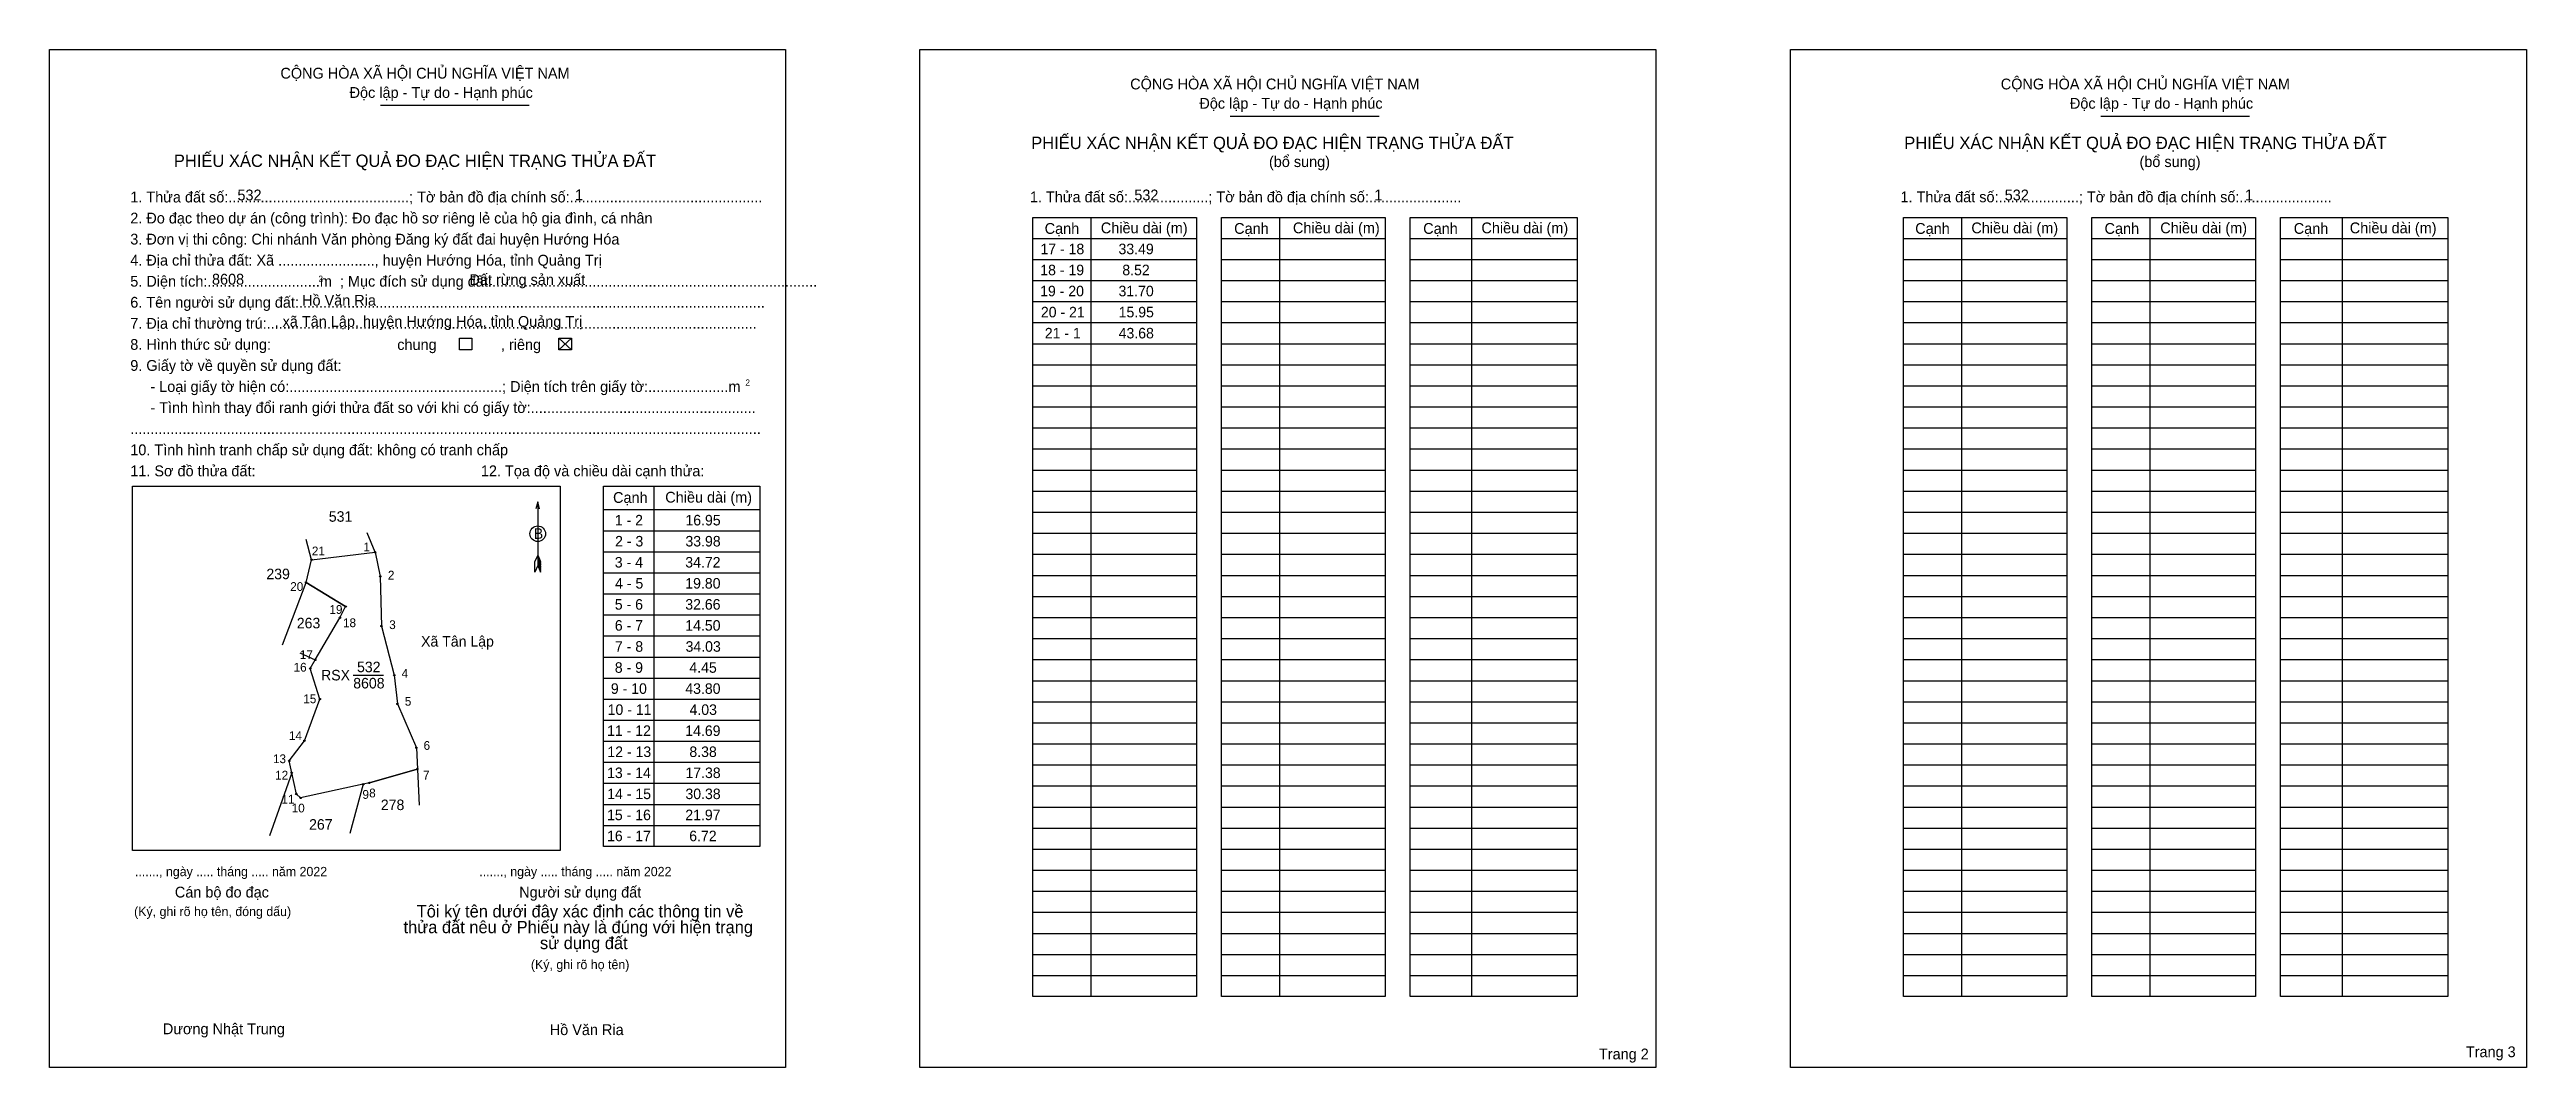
# Model space of a CAD drawing. Extents: x 544557 to 546251, y 1836492 to 1837188.
import ezdxf

# ---------------------------------------------------------------- set-up
doc = ezdxf.new("R2010")
doc.units = 0
for name, color, linetype in [('Level 1', 7, 'Continuous'), ('Level 10', 7, 'Continuous'), ('Level 11', 7, 'Continuous'), ('Level 13', 7, 'Continuous'), ('Level 2', 7, 'Continuous'), ('Level 25', 7, 'Continuous'), ('Level 27', 7, 'Continuous'), ('Level 36', 7, 'Continuous'), ('Level 48', 7, 'Continuous'), ('Level 50', 7, 'Continuous'), ('Level 52', 7, 'Continuous'), ('Level 55', 7, 'Continuous'), ('Level 6', 7, 'Continuous'), ('Level 9', 7, 'Continuous')]:
    doc.layers.add(name, color=color, linetype=linetype)

msp = doc.modelspace()

# ---------------------------------------------------------------- linework, layer by layer
at = {"layer": 'Level 1'}
for p, q in [((544556.9, 1837188), (544556.9, 1837188)), ((545152.2, 1837188), (545152.2, 1837188)), ((544783.2, 1837149.9), (544885, 1837149.9)), ((545364.4, 1837142.4), (545466.2, 1837142.4)), ((545959.8, 1837142.4), (546061.6, 1837142.4)), ((545269.1, 1837073.2), (545269.1, 1836540.3)), ((545398.1, 1837073.2), (545398.1, 1836540.3)), ((545529.4, 1837073.2), (545529.4, 1836540.3)), ((545864.5, 1837073.2), (545864.5, 1836540.3)), ((545993.4, 1837073.2), (545993.4, 1836540.3)), ((546124.8, 1837073.2), (546124.8, 1836540.3)), ((545229.5, 1837058.8), (545341.4, 1837058.8)), ((545358.5, 1837058.8), (545470.3, 1837058.8)), ((545487.4, 1837058.8), (545601.7, 1837058.8)), ((545824.9, 1837058.8), (545936.7, 1837058.8)), ((545953.8, 1837058.8), (546065.7, 1837058.8)), ((546082.8, 1837058.8), (546197.1, 1837058.8)), ((545229.5, 1837044.4), (545341.4, 1837044.4)), ((545358.5, 1837044.4), (545470.3, 1837044.4)), ((545487.4, 1837044.4), (545601.7, 1837044.4)), ((545824.9, 1837044.4), (545936.7, 1837044.4)), ((545953.8, 1837044.4), (546065.7, 1837044.4)), ((546082.8, 1837044.4), (546197.1, 1837044.4)), ((545229.5, 1837030), (545341.4, 1837030)), ((545358.5, 1837030), (545470.3, 1837030)), ((545487.4, 1837030), (545601.7, 1837030)), ((545824.9, 1837030), (545936.7, 1837030)), ((545953.8, 1837030), (546065.7, 1837030)), ((546082.8, 1837030), (546197.1, 1837030)), ((545229.5, 1837015.6), (545341.4, 1837015.6)), ((545358.5, 1837015.6), (545470.3, 1837015.6)), ((545487.4, 1837015.6), (545601.7, 1837015.6)), ((545824.9, 1837015.6), (545936.7, 1837015.6)), ((545953.8, 1837015.6), (546065.7, 1837015.6)), ((546082.8, 1837015.6), (546197.1, 1837015.6)), ((544905.2, 1836990.5), (544913.9, 1836982.5)), ((544905.2, 1836982.5), (544913.9, 1836990.5)), ((545229.5, 1837001.2), (545341.4, 1837001.2)), ((545358.5, 1837001.2), (545470.3, 1837001.2)), ((545487.4, 1837001.2), (545601.7, 1837001.2)), ((545824.9, 1837001.2), (545936.7, 1837001.2)), ((545953.8, 1837001.2), (546065.7, 1837001.2)), ((546082.8, 1837001.2), (546197.1, 1837001.2)), ((545229.5, 1836986.8), (545341.4, 1836986.8)), ((545229.5, 1836972.4), (545341.4, 1836972.4)), ((545358.5, 1836986.8), (545470.3, 1836986.8)), ((545358.5, 1836972.4), (545470.3, 1836972.4)), ((545487.4, 1836986.8), (545601.7, 1836986.8)), ((545487.4, 1836972.4), (545601.7, 1836972.4)), ((545824.9, 1836986.8), (545936.7, 1836986.8)), ((545824.9, 1836972.4), (545936.7, 1836972.4)), ((545953.8, 1836986.8), (546065.7, 1836986.8)), ((545953.8, 1836972.4), (546065.7, 1836972.4)), ((546082.8, 1836986.8), (546197.1, 1836986.8)), ((546082.8, 1836972.4), (546197.1, 1836972.4)), ((545229.5, 1836958), (545341.4, 1836958)), ((545358.5, 1836958), (545470.3, 1836958)), ((545487.4, 1836958), (545601.7, 1836958)), ((545824.9, 1836958), (545936.7, 1836958)), ((545953.8, 1836958), (546065.7, 1836958)), ((546082.8, 1836958), (546197.1, 1836958)), ((545229.5, 1836943.6), (545341.4, 1836943.6)), ((545358.5, 1836943.6), (545470.3, 1836943.6)), ((545487.4, 1836943.6), (545601.7, 1836943.6)), ((545824.9, 1836943.6), (545936.7, 1836943.6)), ((545953.8, 1836943.6), (546065.7, 1836943.6)), ((546082.8, 1836943.6), (546197.1, 1836943.6)), ((545229.5, 1836929.2), (545341.4, 1836929.2)), ((545358.5, 1836929.2), (545470.3, 1836929.2)), ((545487.4, 1836929.2), (545601.7, 1836929.2)), ((545824.9, 1836929.2), (545936.7, 1836929.2)), ((545953.8, 1836929.2), (546065.7, 1836929.2)), ((546082.8, 1836929.2), (546197.1, 1836929.2)), ((545229.5, 1836914.8), (545341.4, 1836914.8)), ((545358.5, 1836914.8), (545470.3, 1836914.8)), ((545487.4, 1836914.8), (545601.7, 1836914.8)), ((545824.9, 1836914.8), (545936.7, 1836914.8)), ((545953.8, 1836914.8), (546065.7, 1836914.8)), ((546082.8, 1836914.8), (546197.1, 1836914.8)), ((544613.6, 1836889.3), (544613.6, 1836889.3)), ((544970.3, 1836889.4), (544970.3, 1836642.9)), ((545229.5, 1836900.4), (545341.4, 1836900.4)), ((545358.5, 1836900.4), (545470.3, 1836900.4)), ((545487.4, 1836900.4), (545601.7, 1836900.4)), ((545824.9, 1836900.4), (545936.7, 1836900.4)), ((545953.8, 1836900.4), (546065.7, 1836900.4)), ((546082.8, 1836900.4), (546197.1, 1836900.4)), ((544890.8, 1836878.6), (544890.8, 1836835)), ((544935.8, 1836873.3), (545042.6, 1836873.3)), ((545229.5, 1836886), (545341.4, 1836886)), ((545229.5, 1836871.6), (545341.4, 1836871.6)), ((545358.5, 1836886), (545470.3, 1836886)), ((545358.5, 1836871.6), (545470.3, 1836871.6)), ((545487.4, 1836886), (545601.7, 1836886)), ((545487.4, 1836871.6), (545601.7, 1836871.6)), ((545824.9, 1836886), (545936.7, 1836886)), ((545824.9, 1836871.6), (545936.7, 1836871.6)), ((545953.8, 1836886), (546065.7, 1836886)), ((545953.8, 1836871.6), (546065.7, 1836871.6)), ((546082.8, 1836886), (546197.1, 1836886)), ((546082.8, 1836871.6), (546197.1, 1836871.6)), ((544935.8, 1836858.9), (545042.6, 1836858.9)), ((545229.5, 1836857.2), (545341.4, 1836857.2)), ((545358.5, 1836857.2), (545470.3, 1836857.2)), ((545487.4, 1836857.2), (545601.7, 1836857.2)), ((545824.9, 1836857.2), (545936.7, 1836857.2)), ((545953.8, 1836857.2), (546065.7, 1836857.2)), ((546082.8, 1836857.2), (546197.1, 1836857.2)), ((544888.8, 1836830.6), (544888.9, 1836837.8)), ((544890.8, 1836842.2), (544888.9, 1836837.8)), ((544890.8, 1836842.2), (544892.6, 1836837.8)), ((544890.8, 1836841.6), (544892.6, 1836837.1)), ((544890.8, 1836841), (544892.6, 1836836.5)), ((544890.8, 1836840.3), (544892.6, 1836835.8)), ((544890.8, 1836839.7), (544892.6, 1836835.2)), ((544890.8, 1836839.1), (544892.6, 1836834.5)), ((544890.8, 1836838.4), (544892.6, 1836833.9)), ((544890.8, 1836837.8), (544892.6, 1836833.2)), ((544890.8, 1836837.2), (544892.6, 1836832.6)), ((544890.8, 1836836.6), (544892.6, 1836832)), ((544890.8, 1836835.9), (544892.7, 1836831.3)), ((544892.7, 1836830.6), (544892.6, 1836837.8)), ((544935.8, 1836844.5), (545042.6, 1836844.5)), ((545229.5, 1836842.8), (545341.4, 1836842.8)), ((545358.5, 1836842.8), (545470.3, 1836842.8)), ((545487.4, 1836842.8), (545601.7, 1836842.8)), ((545824.9, 1836842.8), (545936.7, 1836842.8)), ((545953.8, 1836842.8), (546065.7, 1836842.8)), ((546082.8, 1836842.8), (546197.1, 1836842.8)), ((544890.8, 1836835), (544888.8, 1836830.6)), ((544890.8, 1836835), (544892.7, 1836830.6)), ((544935.8, 1836830.1), (545042.6, 1836830.1)), ((545229.5, 1836828.3), (545341.4, 1836828.3)), ((545358.5, 1836828.3), (545470.3, 1836828.3)), ((545487.4, 1836828.3), (545601.7, 1836828.3)), ((545824.9, 1836828.3), (545936.7, 1836828.3)), ((545953.8, 1836828.3), (546065.7, 1836828.3)), ((546082.8, 1836828.3), (546197.1, 1836828.3)), ((544935.8, 1836815.7), (545042.6, 1836815.7)), ((545229.5, 1836813.9), (545341.4, 1836813.9)), ((545358.5, 1836813.9), (545470.3, 1836813.9)), ((545487.4, 1836813.9), (545601.7, 1836813.9)), ((545824.9, 1836813.9), (545936.7, 1836813.9)), ((545953.8, 1836813.9), (546065.7, 1836813.9)), ((546082.8, 1836813.9), (546197.1, 1836813.9)), ((544935.8, 1836801.3), (545042.6, 1836801.3)), ((544935.8, 1836786.9), (545042.6, 1836786.9)), ((545229.5, 1836799.5), (545341.4, 1836799.5)), ((545229.5, 1836785.1), (545341.4, 1836785.1)), ((545358.5, 1836799.5), (545470.3, 1836799.5)), ((545358.5, 1836785.1), (545470.3, 1836785.1)), ((545487.4, 1836799.5), (545601.7, 1836799.5)), ((545487.4, 1836785.1), (545601.7, 1836785.1)), ((545824.9, 1836799.5), (545936.7, 1836799.5)), ((545824.9, 1836785.1), (545936.7, 1836785.1)), ((545953.8, 1836799.5), (546065.7, 1836799.5)), ((545953.8, 1836785.1), (546065.7, 1836785.1)), ((546082.8, 1836799.5), (546197.1, 1836799.5)), ((546082.8, 1836785.1), (546197.1, 1836785.1)), ((544935.8, 1836772.5), (545042.6, 1836772.5)), ((545229.5, 1836770.7), (545341.4, 1836770.7)), ((545358.5, 1836770.7), (545470.3, 1836770.7)), ((545487.4, 1836770.7), (545601.7, 1836770.7)), ((545824.9, 1836770.7), (545936.7, 1836770.7)), ((545953.8, 1836770.7), (546065.7, 1836770.7)), ((546082.8, 1836770.7), (546197.1, 1836770.7)), ((544935.8, 1836758.1), (545042.6, 1836758.1)), ((545229.5, 1836756.3), (545341.4, 1836756.3)), ((545358.5, 1836756.3), (545470.3, 1836756.3)), ((545487.4, 1836756.3), (545601.7, 1836756.3)), ((545824.9, 1836756.3), (545936.7, 1836756.3)), ((545953.8, 1836756.3), (546065.7, 1836756.3)), ((546082.8, 1836756.3), (546197.1, 1836756.3)), ((544935.8, 1836743.7), (545042.6, 1836743.7)), ((545229.5, 1836741.9), (545341.4, 1836741.9)), ((545358.5, 1836741.9), (545470.3, 1836741.9)), ((545487.4, 1836741.9), (545601.7, 1836741.9)), ((545824.9, 1836741.9), (545936.7, 1836741.9)), ((545953.8, 1836741.9), (546065.7, 1836741.9)), ((546082.8, 1836741.9), (546197.1, 1836741.9)), ((544935.8, 1836729.3), (545042.6, 1836729.3)), ((545229.5, 1836727.5), (545341.4, 1836727.5)), ((545358.5, 1836727.5), (545470.3, 1836727.5)), ((545487.4, 1836727.5), (545601.7, 1836727.5)), ((545824.9, 1836727.5), (545936.7, 1836727.5)), ((545953.8, 1836727.5), (546065.7, 1836727.5)), ((546082.8, 1836727.5), (546197.1, 1836727.5)), ((544935.8, 1836714.9), (545042.6, 1836714.9)), ((544935.8, 1836700.5), (545042.6, 1836700.5)), ((545229.5, 1836713.1), (545341.4, 1836713.1)), ((545358.5, 1836713.1), (545470.3, 1836713.1)), ((545487.4, 1836713.1), (545601.7, 1836713.1)), ((545824.9, 1836713.1), (545936.7, 1836713.1)), ((545953.8, 1836713.1), (546065.7, 1836713.1)), ((546082.8, 1836713.1), (546197.1, 1836713.1)), ((544935.8, 1836686.1), (545042.6, 1836686.1)), ((545229.5, 1836698.7), (545341.4, 1836698.7)), ((545229.5, 1836684.3), (545341.4, 1836684.3)), ((545358.5, 1836698.7), (545470.3, 1836698.7)), ((545358.5, 1836684.3), (545470.3, 1836684.3)), ((545487.4, 1836698.7), (545601.7, 1836698.7)), ((545487.4, 1836684.3), (545601.7, 1836684.3)), ((545824.9, 1836698.7), (545936.7, 1836698.7)), ((545824.9, 1836684.3), (545936.7, 1836684.3)), ((545953.8, 1836698.7), (546065.7, 1836698.7)), ((545953.8, 1836684.3), (546065.7, 1836684.3)), ((546082.8, 1836698.7), (546197.1, 1836698.7)), ((546082.8, 1836684.3), (546197.1, 1836684.3)), ((544935.8, 1836671.7), (545042.6, 1836671.7)), ((545229.5, 1836669.9), (545341.4, 1836669.9)), ((545358.5, 1836669.9), (545470.3, 1836669.9)), ((545487.4, 1836669.9), (545601.7, 1836669.9)), ((545824.9, 1836669.9), (545936.7, 1836669.9)), ((545953.8, 1836669.9), (546065.7, 1836669.9)), ((546082.8, 1836669.9), (546197.1, 1836669.9)), ((544935.8, 1836657.3), (545042.6, 1836657.3)), ((545229.5, 1836655.5), (545341.4, 1836655.5)), ((545358.5, 1836655.5), (545470.3, 1836655.5)), ((545487.4, 1836655.5), (545601.7, 1836655.5)), ((545824.9, 1836655.5), (545936.7, 1836655.5)), ((545953.8, 1836655.5), (546065.7, 1836655.5)), ((546082.8, 1836655.5), (546197.1, 1836655.5)), ((544906.2, 1836640.1), (544906.2, 1836640.1)), ((545229.5, 1836641.1), (545341.4, 1836641.1)), ((545358.5, 1836641.1), (545470.3, 1836641.1)), ((545487.4, 1836641.1), (545601.7, 1836641.1)), ((545824.9, 1836641.1), (545936.7, 1836641.1)), ((545953.8, 1836641.1), (546065.7, 1836641.1)), ((546082.8, 1836641.1), (546197.1, 1836641.1)), ((545229.5, 1836626.7), (545341.4, 1836626.7)), ((545358.5, 1836626.7), (545470.3, 1836626.7)), ((545487.4, 1836626.7), (545601.7, 1836626.7)), ((545824.9, 1836626.7), (545936.7, 1836626.7)), ((545953.8, 1836626.7), (546065.7, 1836626.7)), ((546082.8, 1836626.7), (546197.1, 1836626.7)), ((545229.5, 1836612.3), (545341.4, 1836612.3)), ((545358.5, 1836612.3), (545470.3, 1836612.3)), ((545487.4, 1836612.3), (545601.7, 1836612.3)), ((545824.9, 1836612.3), (545936.7, 1836612.3)), ((545953.8, 1836612.3), (546065.7, 1836612.3)), ((546082.8, 1836612.3), (546197.1, 1836612.3)), ((545229.5, 1836597.9), (545341.4, 1836597.9)), ((545229.5, 1836583.5), (545341.4, 1836583.5)), ((545358.5, 1836597.9), (545470.3, 1836597.9)), ((545358.5, 1836583.5), (545470.3, 1836583.5)), ((545487.4, 1836597.9), (545601.7, 1836597.9)), ((545487.4, 1836583.5), (545601.7, 1836583.5)), ((545824.9, 1836597.9), (545936.7, 1836597.9)), ((545824.9, 1836583.5), (545936.7, 1836583.5)), ((545953.8, 1836597.9), (546065.7, 1836597.9)), ((545953.8, 1836583.5), (546065.7, 1836583.5)), ((546082.8, 1836597.9), (546197.1, 1836597.9)), ((546082.8, 1836583.5), (546197.1, 1836583.5)), ((545229.5, 1836569.1), (545341.4, 1836569.1)), ((545358.5, 1836569.1), (545470.3, 1836569.1)), ((545487.4, 1836569.1), (545601.7, 1836569.1)), ((545824.9, 1836569.1), (545936.7, 1836569.1)), ((545953.8, 1836569.1), (546065.7, 1836569.1)), ((546082.8, 1836569.1), (546197.1, 1836569.1)), ((545229.5, 1836554.7), (545341.4, 1836554.7)), ((545358.5, 1836554.7), (545470.3, 1836554.7)), ((545487.4, 1836554.7), (545601.7, 1836554.7)), ((545824.9, 1836554.7), (545936.7, 1836554.7)), ((545953.8, 1836554.7), (546065.7, 1836554.7)), ((546082.8, 1836554.7), (546197.1, 1836554.7)), ((545060.3, 1836491.8), (545060.3, 1836491.8)), ((545655.6, 1836491.8), (545655.6, 1836491.8))]:
    msp.add_line(p, q, dxfattribs=at)
for points in [[(545229.5, 1837073.2), (545341.4, 1837073.2), (545341.4, 1836540.3), (545229.5, 1836540.3)], [(545358.5, 1837073.2), (545470.3, 1837073.2), (545470.3, 1836540.3), (545358.5, 1836540.3)], [(545487.4, 1837073.2), (545601.7, 1837073.2), (545601.7, 1836540.3), (545487.4, 1836540.3)], [(545824.9, 1837073.2), (545936.7, 1837073.2), (545936.7, 1836540.3), (545824.9, 1836540.3)], [(545953.8, 1837073.2), (546065.7, 1837073.2), (546065.7, 1836540.3), (545953.8, 1836540.3)], [(546082.8, 1837073.2), (546197.1, 1837073.2), (546197.1, 1836540.3), (546082.8, 1836540.3)], [(544613.6, 1836889.3), (544906.2, 1836889.3), (544906.2, 1836640.1), (544613.6, 1836640.1)], [(544935.8, 1836889.4), (545042.6, 1836889.4), (545042.6, 1836642.9), (544935.8, 1836642.9)]]:
    msp.add_lwpolyline(points, close=True, dxfattribs=at)
msp.add_lwpolyline([(544892, 1836873.9), (544890.8, 1836878.6), (544889.5, 1836873.9)], dxfattribs=at)
msp.add_circle((544890.8, 1836856.8), 5.32, dxfattribs=at)
at = {"layer": 'Level 10'}
for p, q in [((544732.4, 1836823.5), (544736.1, 1836839)), ((544736.1, 1836839), (544779.5, 1836844.2)), ((544779.5, 1836844.2), (544783.1, 1836827.6)), ((544759.4, 1836807), (544732.4, 1836823.5)), ((544783.1, 1836827.6), (544783.9, 1836793.6)), ((544755.5, 1836799.4), (544759.4, 1836807)), ((544738.6, 1836770.5), (544755.5, 1836799.4)), ((544783.9, 1836793.6), (544792.7, 1836760)), ((544735.2, 1836764.7), (544738.6, 1836770.5)), ((544741.8, 1836743.7), (544735.2, 1836764.7)), ((544792.7, 1836760), (544794.8, 1836740.4)), ((544731.2, 1836715.2), (544741.8, 1836743.7)), ((544794.8, 1836740.4), (544807.8, 1836710.4)), ((544720.8, 1836701.4), (544731.2, 1836715.2)), ((544722.5, 1836693.2), (544720.8, 1836701.4)), ((544807.8, 1836710.4), (544809.6, 1836671.1)), ((544725.7, 1836678.8), (544722.5, 1836693.2)), ((544771.4, 1836685.5), (544728.6, 1836676.1)), ((544775.7, 1836686.4), (544771.4, 1836685.5)), ((544808.4, 1836695.9), (544775.7, 1836686.4)), ((544728.6, 1836676.1), (544725.7, 1836678.8))]:
    msp.add_line(p, q, dxfattribs=at)
at = {"layer": 'Level 11'}
for centre in [(544736.1, 1836839), (544779.5, 1836844.2), (544732.4, 1836823.5), (544783.1, 1836827.6), (544759.4, 1836807), (544755.5, 1836799.4), (544783.9, 1836793.6), (544738.6, 1836770.5), (544735.2, 1836764.7), (544792.7, 1836760), (544741.8, 1836743.7), (544794.8, 1836740.4), (544720.8, 1836701.4), (544720.8, 1836701.4), (544731.2, 1836715.2), (544807.8, 1836710.4), (544722.5, 1836693.2), (544771.4, 1836685.5), (544775.7, 1836686.4), (544808.4, 1836695.9), (544725.7, 1836678.8), (544728.6, 1836676.1)]:
    msp.add_circle(centre, 0.48, dxfattribs=at)
at = {"layer": 'Level 2'}
for points in [[(544556.9, 1837188), (545060.2, 1837188), (545060.2, 1836491.8), (544556.9, 1836491.8)], [(545152.2, 1837188), (545655.6, 1837188), (545655.6, 1836491.8), (545152.2, 1836491.8)], [(545747.6, 1837188), (546250.9, 1837188), (546250.9, 1836491.8), (545747.6, 1836491.8)]]:
    msp.add_lwpolyline(points, close=True, dxfattribs=at)
at = {"layer": 'Level 25'}
for p, q in [((544732.4, 1836823.5), (544759.4, 1836807)), ((544775.7, 1836686.4), (544808.4, 1836695.9))]:
    msp.add_line(p, q, dxfattribs=at)
at = {"layer": 'Level 27'}
for p, q in [((544736.1, 1836839), (544732.4, 1836852.9)), ((544779.5, 1836844.2), (544774.2, 1836857.5))]:
    msp.add_line(p, q, dxfattribs=at)
at = {"layer": 'Level 50'}
for points in [[(544837.2, 1836990.5), (544845.8, 1836990.5), (544845.8, 1836982.5), (544837.2, 1836982.5)], [(544905.2, 1836990.5), (544913.9, 1836990.5), (544913.9, 1836982.5), (544905.2, 1836982.5)]]:
    msp.add_lwpolyline(points, close=True, dxfattribs=at)
at = {"layer": 'Level 9'}
for p, q in [((544716.3, 1836780.8), (544732.4, 1836823.5)), ((544728, 1836775.4), (544738.6, 1836770.5)), ((544764.6, 1836760.1), (544785.3, 1836760.1)), ((544722.5, 1836693.2), (544707.3, 1836650.3)), ((544771.4, 1836685.5), (544762.2, 1836651.9)), ((544696, 1836618.5), (544696, 1836618.5))]:
    msp.add_line(p, q, dxfattribs=at)

# ---------------------------------------------------------------- texts
at = {"layer": 'Level 1'}
for s, height, p in [('CỘNG HÒA XÃ HỘI CHỦ NGHĨA VIỆT NAM', 7.394, (544714.8, 1837168.1)), ('Độc lập - Tự do - Hạnh phúc', 7.394, (544762.1, 1837154.9)), ('CỘNG HÒA XÃ HỘI CHỦ NGHĨA VIỆT NAM', 7.394, (545296, 1837160.7)), ('CỘNG HÒA XÃ HỘI CHỦ NGHĨA VIỆT NAM', 7.394, (545891.4, 1837160.7)), ('Độc lập - Tự do - Hạnh phúc', 7.394, (545343.3, 1837147.5)), ('Độc lập - Tự do - Hạnh phúc', 7.394, (545938.7, 1837147.5)), ('PHIẾU XÁC NHẬN KẾT QUẢ ĐO ĐẠC HIỆN TRẠNG THỬA ĐẤT', 8.451, (545228.3, 1837119.9)), ('PHIẾU XÁC NHẬN KẾT QUẢ ĐO ĐẠC HIỆN TRẠNG THỬA ĐẤT', 8.451, (545825.4, 1837119.9)), ('PHIẾU XÁC NHẬN KẾT QUẢ ĐO ĐẠC HIỆN TRẠNG THỬA ĐẤT', 8.451, (544641.9, 1837107.7)), ('(bổ sung)', 7.39, (545390.9, 1837107.6)), ('(bổ sung)', 7.39, (545986.3, 1837107.6)), ('1. Thửa đất số:.............................................; Tờ bản đồ địa chính số:................................................', 7.3938, (544612.1, 1837083.4)), ('1. Thửa đất số:....................; Tờ bản đồ địa chính số:.......................', 7.394, (545227.4, 1837083.5)), ('1. Thửa đất số:....................; Tờ bản đồ địa chính số:.......................', 7.394, (545822.8, 1837083.5)), ('2. Đo đạc theo dự án (công trình): Đo đạc hồ sơ riêng lẻ của hộ gia đình, cá nhân', 7.394, (544612.1, 1837069)), ('3. Đơn vị thi công: Chi nhánh Văn phòng Đăng ký đất đai huyện Hướng Hóa', 7.394, (544612.1, 1837054.6)), ('Cạnh', 7.39, (545237.5, 1837061.9)), ('Chiều dài (m)', 7.394, (545275.9, 1837062.3)), ('Cạnh', 7.39, (545367.1, 1837061.9)), ('Chiều dài (m)', 7.394, (545407.3, 1837062.3)), ('Cạnh', 7.39, (545496.4, 1837061.9)), ('Chiều dài (m)', 7.394, (545536.2, 1837062.3)), ('Cạnh', 7.39, (545832.9, 1837061.9)), ('Chiều dài (m)', 7.394, (545871.3, 1837062.3)), ('Cạnh', 7.39, (545962.4, 1837061.9)), ('Chiều dài (m)', 7.394, (546000.5, 1837062.3)), ('Cạnh', 7.39, (546091.8, 1837061.9)), ('Chiều dài (m)', 7.394, (546130.1, 1837062.3)), ('4. Địa chỉ thửa đất: Xã ........................, huyện Hướng Hóa, tỉnh Quảng Trị', 7.394, (544612.1, 1837040.2)), ('5. Diện tích:............................m  ; Mục đích sử dụng đất:.................................................................................', 7.3938, (544612.1, 1837025.8)), ('2', 4.22, (544740.8, 1837029.1)), ('6. Tên người sử dụng đất:....................................................................................................................', 7.3938, (544612.1, 1837011.4)), ('7. Địa chỉ thường trú:..........................................................................................................................', 7.3938, (544612.1, 1836997)), ('chung                , riêng', 7.394, (544794.7, 1836982.5)), ('9. Giấy tờ về quyền sử dụng đất:', 7.394, (544612.1, 1836968.2)), ('     - Loại giấy tờ hiện có:.....................................................; Diện tích trên giấy tờ:....................m', 7.3938, (544612.1, 1836953.8)), ('2', 4.22, (545032.8, 1836958.1)), ('     - Tình hình thay đổi ranh giới thửa đất so với khi có giấy tờ:........................................................', 7.3938, (544612.1, 1836939.4)), ('.............................................................................................................................................................', 7.3938, (544612.1, 1836925)), ('10. Tình hình tranh chấp sử dụng đất: không có tranh chấp', 7.394, (544612.1, 1836910.5)), ('11. Sơ đồ thửa đất:', 7.394, (544612.1, 1836896.1)), ('12. Tọa độ và chiều dài cạnh thửa:', 7.394, (544851.9, 1836896.1)), ('Cạnh', 7.39, (544942.3, 1836877.9)), ('Chiều dài (m)', 7.394, (544978, 1836878.1)), ('B', 7.2, (544888.1, 1836853.3)), ('......., ngày ..... tháng ..... năm 2022', 6.338, (544615.3, 1836622.6)), ('Cán bộ đo đạc', 7.394, (544642.6, 1836608)), ('......., ngày ..... tháng ..... năm 2022', 6.338, (544850.8, 1836622.6)), ('Người sử dụng đất', 7.394, (544878.1, 1836608)), ('(Ký, ghi rõ họ tên, đóng dấu)', 6.338, (544614.7, 1836595.3)), ('Tôi ký tên dưới đây xác định các thông tin về', 8.402, (544808, 1836594.4)), ('thửa đất nêu ở Phiếu này là đúng với hiện trạng', 8.402, (544799, 1836583.6)), ('sử dụng đất', 8.402, (544892.3, 1836572.7)), ('(Ký, ghi rõ họ tên)', 6.338, (544886.1, 1836559)), ('Dương Nhật Trung', 7.394, (544634.4, 1836514.5)), ('Trang 2', 7.39, (545616.6, 1836497.3)), ('Trang 3', 7.39, (546209.5, 1836498.8))]:
    msp.add_text(s, height=height, dxfattribs=at).set_placement(p)
at = {"layer": 'Level 13'}
for s, p in [('532', (544767.2, 1836762.1)), ('RSX', (544742.6, 1836756.5)), ('8608', (544764.6, 1836751))]:
    msp.add_text(s, height=7.2, dxfattribs=at).set_placement(p)
at = {"layer": 'Level 36'}
for s, p in [('531', (544747.9, 1836865)), ('239', (544705.2, 1836825.7)), ('263', (544726, 1836792.1)), ('Xã Tân Lập', (544811, 1836779.6)), ('278', (544783.5, 1836667.8)), ('267', (544734.4, 1836654.4))]:
    msp.add_text(s, height=7.2, dxfattribs=at).set_placement(p)
at = {"layer": 'Level 48'}
msp.add_text('8. Hình thức sử dụng:', height=7.394, dxfattribs=at).set_placement((544612.1, 1836982.6))
at = {"layer": 'Level 52'}
for s, p in [('18 - 19', (545234.5, 1837033.6)), ('17 - 18', (545234.6, 1837048)), ('33.49', (545288, 1837048)), ('8.52', (545290.6, 1837033.6)), ('19 - 20', (545234.4, 1837019.2)), ('31.70', (545288, 1837019.2)), ('20 - 21', (545234.9, 1837004.8)), ('15.95', (545288.1, 1837004.8)), ('21 - 1', (545237.6, 1836990.4)), ('43.68', (545288.1, 1836990.4)), ('1 - 2', (544943.5, 1836862.5)), ('16.95', (544991.8, 1836862.5)), ('2 - 3', (544943.7, 1836848.1)), ('33.98', (544991.8, 1836848.1)), ('3 - 4', (544943.5, 1836833.7)), ('34.72', (544991.7, 1836833.7)), ('4 - 5', (544943.7, 1836819.3)), ('19.80', (544991.7, 1836819.3)), ('5 - 6', (544943.5, 1836804.9)), ('32.66', (544991.7, 1836804.9)), ('6 - 7', (544943.5, 1836790.5)), ('14.50', (544991.7, 1836790.5)), ('8 - 9', (544943.5, 1836761.7)), ('7 - 8', (544943.6, 1836776.1)), ('34.03', (544991.9, 1836776.1)), ('4.45', (544994.5, 1836761.7)), ('9 - 10', (544940.8, 1836747.3)), ('43.80', (544991.7, 1836747.3)), ('10 - 11', (544938.6, 1836732.9)), ('4.03', (544994.6, 1836732.9)), ('11 - 12', (544938.2, 1836718.5)), ('14.69', (544991.7, 1836718.5)), ('12 - 13', (544938.4, 1836704.1)), ('8.38', (544994.5, 1836704.1)), ('13 - 14', (544938.2, 1836689.7)), ('17.38', (544991.8, 1836689.7)), ('15 - 16', (544938.2, 1836660.9)), ('14 - 15', (544938.3, 1836675.3)), ('30.38', (544991.8, 1836675.3)), ('21.97', (544991.7, 1836660.9)), ('16 - 17', (544938.2, 1836646.5)), ('6.72', (544994.4, 1836646.5))]:
    msp.add_text(s, height=7.2, dxfattribs=at).set_placement(p)
at = {"layer": 'Level 55'}
for s, p in [('21', (544736, 1836839)), ('1', (544779.4, 1836844.2)), ('20', (544732.2, 1836823.5)), ('2', (544783.1, 1836827.6)), ('19', (544759.3, 1836807)), ('18', (544755.4, 1836799.4)), ('3', (544783.9, 1836793.6)), ('17', (544738.4, 1836770.5)), ('16', (544735, 1836764.7)), ('4', (544792.6, 1836760)), ('15', (544741.6, 1836743.7)), ('5', (544794.8, 1836740.4)), ('13', (544720.6, 1836701.4)), ('14', (544731.1, 1836715.2)), ('6', (544807.7, 1836710.4)), ('12', (544722.4, 1836693.2)), ('9', (544771.3, 1836685.5)), ('8', (544775.7, 1836686.4)), ('7', (544808.4, 1836695.9)), ('11', (544725.5, 1836678.8)), ('10', (544728.4, 1836676.1))]:
    msp.add_text(s, height=0.24, dxfattribs=at).set_placement(p)
at = {"layer": 'Level 6'}
for s, height, p in [('532', 7.39, (544685.4, 1837084.8)), ('1', 7.39, (544916.3, 1837084.9)), ('532', 7.39, (545298.8, 1837084.8)), ('1', 7.39, (545463, 1837084.8)), ('532', 7.39, (545894.1, 1837084.8)), ('1', 7.39, (546058.4, 1837084.8)), ('8608', 7.39, (544668, 1837027.2)), ('Đất rừng sản xuất', 7.394, (544844.1, 1837026.9)), (', xã Tân Lập, huyện Hướng Hóa, tỉnh Quảng Trị', 7.394, (544710.8, 1836998.3)), ('Hồ Văn Ria', 7.39, (544729.6, 1837012.8)), ('Hồ Văn Ria', 7.39, (544899, 1836513.9))]:
    msp.add_text(s, height=height, dxfattribs=at).set_placement(p)
at = {"layer": 'Level 9'}
for s, p in [('21', (544736.3, 1836842)), ('1', (544771.6, 1836844.8)), ('20', (544721.5, 1836817.7)), ('2', (544788.3, 1836825.5)), ('19', (544748.3, 1836802)), ('18', (544757.6, 1836792.9)), ('3', (544789.2, 1836791.6)), ('16', (544723.8, 1836762.5)), ('17', (544728.1, 1836771.1)), ('4', (544797.7, 1836758.3)), ('15', (544730.4, 1836740.9)), ('5', (544799.9, 1836739.2)), ('14', (544720.6, 1836715.7)), ('13', (544709.7, 1836699.9)), ('6', (544812.7, 1836709)), ('12', (544711.2, 1836688.7)), ('7', (544812.3, 1836688.7)), ('11', (544715.5, 1836672.3)), ('10', (544722.5, 1836666.2)), ('9', (544770.9, 1836675.5)), ('8', (544775.5, 1836676.5))]:
    msp.add_text(s, height=6, dxfattribs=at).set_placement(p)

doc.saveas('drawing.dxf')
